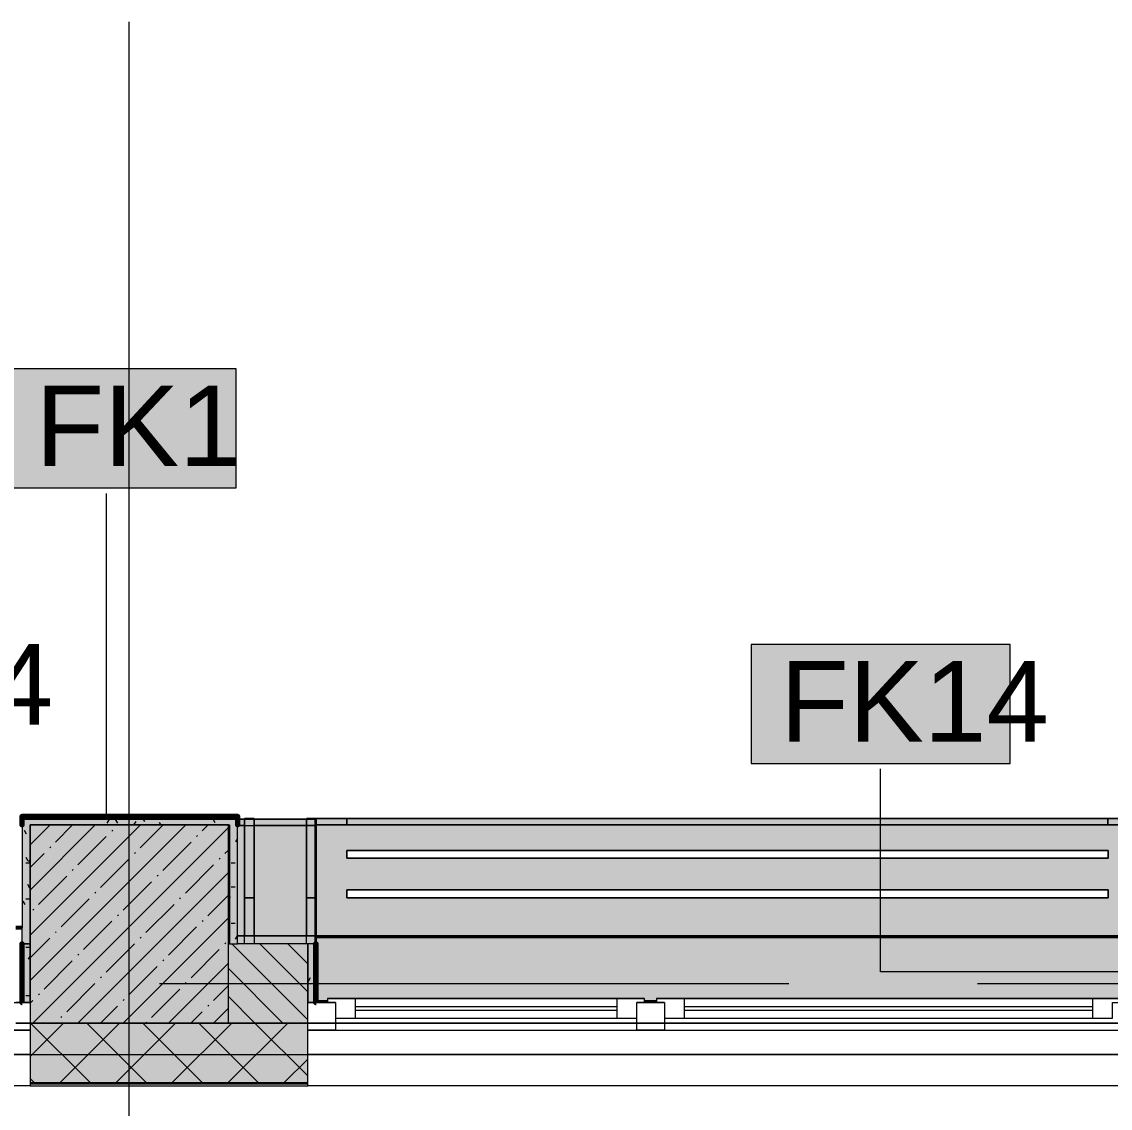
# Model space of a CAD drawing. Header units: millimetres. Extents: x -3817 to 677485, y -22715 to 103890.
# Drawn here: x 613074 to 615820, y 1562 to 4304 of the extents above; entities that cross this region are included whole.
import ezdxf

# ---------------------------------------------------------------- set-up
doc = ezdxf.new("R2010")
doc.units = ezdxf.units.MM
doc.layers.add('PDF _Геометрия', color=7, linetype='Continuous', true_color=0x1d1d1d)
doc.layers.add('PDF _Сплошная заливка', color=7, linetype='Continuous', true_color=0xffffff)
doc.layers.add('PDF _Текст', color=7, linetype='Continuous')
doc.styles.add('PDF GOST-Common', font='arial.ttf')

msp = doc.modelspace()

# ---------------------------------------------------------------- hatches: boundary and pattern name
at = {"layer": 'PDF _Сплошная заливка', "transparency": 33554559}
for points in [[(613075.5, 2016.9), (613095.5, 2016.9), (613095.5, 2296.9), (613075.5, 2296.9), (613075.5, 2241.5)], [(613598.4, 2276.9), (613618.4, 2276.9), (613618.4, 2296.9), (613095.5, 2296.9), (613095.5, 2276.9), (613595.5, 2276.9)], [(613095.5, 1776.9), (613595.5, 1776.9), (613595.5, 2276.9), (613095.5, 2276.9), (613095.5, 2241.5)]]:
    msp.add_hatch(color=256, dxfattribs=at).paths.add_polyline_path(points)
at = {"layer": 'PDF _Сплошная заливка', "true_color": 0xeae6de, "transparency": 33554559}
for points in [[(613816.5, 1976.9), (613815.5, 2291.9), (613619.4, 2291.9), (613618.4, 1976.9), (613815.5, 1976.9)], [(613816.5, 1832.9), (613845.5, 1832.9), (613845.5, 1838.9), (614645.5, 1838.9), (614645.5, 1832.9), (614675.5, 1832.9), (614675.5, 1838.9), (615845.5, 1838.9), (615845.5, 1832.9), (615874.5, 1832.9), (615875.5, 1977.9), (615894.2, 1977.9), (615894.2, 1992.9), (613814.2, 1992.9), (613815.5, 1976.9), (613816.5, 1976.9), (613816.5, 1838.9)]]:
    msp.add_hatch(color=254, dxfattribs=at).paths.add_polyline_path(points)
h = msp.add_hatch(color=254, dxfattribs=at)
h.paths.add_polyline_path([(613814, 1992.9), (615894.2, 1992.9), (615894.2, 2292.8), (613814, 2292.8)], flags=0)
h.paths.add_polyline_path([(613894, 2092.8), (613894, 2112.8), (615814.4, 2112.8), (615814.4, 2092.8), (615259.2, 2092.8)], flags=0)
h.paths.add_polyline_path([(613894, 2192.8), (613894, 2212.8), (615814.4, 2212.8), (615814.4, 2192.8), (615259.2, 2192.8)], flags=0)
at = {"layer": 'PDF _Сплошная заливка', "transparency": 33554559}
h = msp.add_hatch(color=256, dxfattribs=at)
h.paths.add_polyline_path([(613074.5, 1976.9), (613095.5, 1976.9), (613095.5, 2016.9), (613074.5, 2016.9)], flags=0)
h.paths.add_polyline_path([(609995.5, 1976.9), (609995.5, 2016.9), (609235.5, 2016.9), (609235.5, 1976.9), (609432.3, 1976.9)], flags=0)
h = msp.add_hatch(color=256, dxfattribs=at)
h.paths.add_polyline_path([(617595.5, 1776.9), (617595.5, 1976.9), (617345.5, 1976.9), (617345.5, 1776.9), (617444.2, 1776.9)], flags=0)
h.paths.add_polyline_path([(616445.5, 1776.9), (616445.5, 1976.9), (615895.5, 1976.9), (615895.5, 1776.9), (615987.5, 1776.9)], flags=0)
h.paths.add_polyline_path([(613795.5, 1776.9), (613795.5, 1976.9), (613595.5, 1975.7), (613595.5, 1776.9)], flags=0)
h.paths.add_polyline_path([(609432.3, 1776.9), (609995.5, 1776.9), (609995.5, 1976.9), (609215.5, 1976.9), (609215.5, 1776.9)], flags=0)
h.paths.add_polyline_path([(607695.5, 1776.9), (607695.5, 1976.9), (606945.5, 1976.9), (606945.5, 1776.9), (607247.2, 1776.9)], flags=0)
h.paths.add_polyline_path([(604845.5, 1776.9), (604845.5, 1976.9), (604595.5, 1976.8), (604595.5, 1776.9)], flags=0)
h.paths.add_polyline_path([(603195.5, 1776.9), (603195.5, 1976.9), (602445.5, 1976.9), (602445.5, 1776.9), (602877.1, 1776.9)], flags=0)
h.paths.add_polyline_path([(600345.5, 1776.9), (600345.5, 1976.9), (600095.5, 1975.1), (600095.5, 1776.9)], flags=0)
h.paths.add_polyline_path([(596321.9, 1776.9), (596495.5, 1776.9), (596495.5, 1976.9), (595595.5, 1976.9), (595595.5, 1777.8), (595095.5, 1777.8), (595095.5, 1976.9), (594845.5, 1976.9), (594845.5, 1776.9), (595595.5, 1776.9)], flags=0)
h.paths.add_polyline_path([(593325.5, 1776.9), (593945.5, 1776.9), (593945.5, 1976.9), (593325.5, 1976.9)], flags=0)
h = msp.add_hatch(color=256, dxfattribs=at)
h.paths.add_polyline_path([(627885.5, 1626.9), (627885.5, 1776.9), (623745.5, 1776.9), (623745.5, 1626.9), (625456.2, 1626.9)], flags=0)
h.paths.add_polyline_path([(622542.8, 1626.9), (622845.5, 1626.9), (622845.5, 1776.9), (619245.5, 1776.9), (619245.5, 1626.9), (621086, 1626.9)], flags=0)
h.paths.add_polyline_path([(618095.5, 1626.9), (618345.5, 1626.9), (618345.5, 1776.9), (617345.5, 1776.9), (617345.5, 1626.9), (617595.5, 1626.9)], flags=0)
h.paths.add_polyline_path([(615895.5, 1626.9), (616445.5, 1626.9), (616445.5, 1776.9), (615895.5, 1776.9)], flags=0)
h.paths.add_polyline_path([(613595.5, 1626.9), (613795.5, 1626.9), (613795.5, 1776.9), (613095.5, 1776.9), (613095.5, 1626.9)], flags=0)
h.paths.add_polyline_path([(609432.3, 1626.9), (609995.5, 1626.9), (609995.5, 1776.9), (608812.6, 1776.9), (608812.6, 1626.9)], flags=0)

# ---------------------------------------------------------------- linework, layer by layer
at = {"layer": 'PDF _Геометрия', "color": 253, "lineweight": 9, "true_color": 0xaaaaaa}
for points in [[(613345.5, -29.4), (613345.5, 2470.6), (613345.5, 4304)], [(613421.4, 1876.9), (615008.9, 1876.9)], [(615485.2, 1876.9), (616120.2, 1876.9)], [(613095.5, 1828.9), (613059.5, 1828.9)], [(613865.5, 1828.9), (613795.5, 1828.9)], [(613915.5, 1818.9), (614575.5, 1818.9)], [(614695.5, 1828.9), (614625.5, 1828.9)], [(614745.5, 1818.9), (615775.5, 1818.9)], [(614575.5, 1808.9), (613915.5, 1808.9)], [(615775.5, 1808.9), (614745.5, 1808.9)], [(609995.5, 1758.9), (613095.5, 1758.9)], [(613795.5, 1758.9), (615895.5, 1758.9)]]:
    msp.add_lwpolyline(points, dxfattribs=at)
at = {"layer": 'PDF _Геометрия', "color": 7, "lineweight": 9}
for points in [[(613614.8, 3427.7), (612961.6, 3427.7), (612961.6, 3127.7), (613614.8, 3127.7)], [(615567.2, 2732.2), (614914, 2732.2), (614914, 2432.2), (615567.2, 2432.2)], [(613595.5, 2276.9), (613095.5, 2276.9), (613095.5, 1776.9), (613595.5, 1776.9)], [(613095.5, 1776.9), (613795.5, 1776.9)]]:
    msp.add_lwpolyline(points, close=True, dxfattribs=at)
for points in [[(613288.2, 2297.4), (613288.2, 3113.8)], [(615872.1, 1905.8), (615240.6, 1905.8), (615240.6, 2418.3)], [(613598.4, 1976.9), (613618.4, 1976.9)], [(613095.5, 1697.9), (613795.5, 1697.9)], [(613095.5, 1626.9), (613795.5, 1626.9)], [(613095.5, 1623.9), (613795.5, 1623.9)]]:
    msp.add_lwpolyline(points, dxfattribs=at)
at = {"layer": 'PDF _Геометрия', "color": 231, "lineweight": 70, "true_color": 0xff80c0}
msp.add_lwpolyline([(613619.4, 2296.9), (613619.4, 2297.9), (613075.5, 2297.9), (613074.5, 2297.9), (613074.5, 2276.9), (613075.5, 2276.9), (613075.5, 2296.9), (613618.4, 2296.9), (613618.4, 2276.9), (613619.4, 2276.9)], close=True, dxfattribs=at)
at = {"layer": 'PDF _Геометрия', "color": 9, "lineweight": 9, "true_color": 0xc0c0c0}
for points in [[(613095.5, 1976.9), (613095.5, 1776.9), (613095.5, 1618.9), (613795.5, 1618.9), (613795.5, 1776.9), (613795.5, 1976.9), (613618.4, 1976.9), (613618.4, 2276.9), (613618.4, 2296.9), (613095.5, 2296.9), (613075.5, 2296.9), (613075.5, 2016.9), (613074.5, 2016.9), (613074.5, 1976.9), (613095.5, 1976.9), (613095.5, 2016.9), (613095.5, 2276.9), (613598.4, 2276.9), (613598.4, 1976.9), (613595.5, 1976.9)], [(613074.5, 2016.9), (613074.5, 1996.9)], [(613095.5, 1776.9), (613059.5, 1776.9), (613095.5, 1776.9), (613095.5, 1618.9), (609995.5, 1618.9), (609995.5, 1776.9), (609999.5, 1776.9), (609995.5, 1776.9)], [(615895.5, 1776.9), (613795.5, 1776.9)]]:
    msp.add_lwpolyline(points, dxfattribs=at)
at = {"layer": 'PDF _Геометрия', "color": 253, "lineweight": 9, "true_color": 0x9b9b9b}
for points in [[(613097.3, 2295.4), (613096.5, 2296.9)], [(613275, 2292.4), (613272.5, 2296.9)], [(613293.5, 2289.9), (613288.5, 2281.2)], [(613316.6, 2281.3), (613311.6, 2290)], [(613361.6, 2285.8), (613356.5, 2277.1)], [(613384.7, 2285.4), (613379.6, 2294.1)], [(613424.8, 2276.9), (613421.3, 2282.9)], [(613562.4, 2282.4), (613557.4, 2291.1)], [(613579.1, 2296.9), (613575.9, 2291.3)], [(613086.1, 2253.8), (613081.1, 2262.5)], [(613618.4, 2243), (613613.4, 2234.4)], [(613084.5, 2181.7), (613094.6, 2181.7)], [(613090.2, 2185.8), (613085.2, 2194.5)], [(613095.5, 2190.7), (613091.5, 2183.8)], [(613602.7, 2181.7), (613612.7, 2181.7)], [(613094.3, 2117.7), (613089.3, 2126.4)], [(613602.7, 2120.7), (613612.7, 2120.7)], [(613084.5, 2090.2), (613094.6, 2090.2)], [(613601, 2093.5), (613598.4, 2098.1)], [(613083.2, 2076.1), (613078.1, 2084.8)], [(613602.7, 2029.3), (613612.7, 2029.3)], [(613617.4, 1997.4), (613612.3, 1988.7)], [(613076.1, 1966.4), (613075.5, 1967.5)], [(613084.5, 1968.3), (613094.6, 1968.3)], [(613813.3, 1969.7), (613809.2, 1976.9)], [(613095.4, 1946.8), (613090.4, 1938)], [(613080.2, 1898.4), (613075.5, 1906.6)], [(613795.5, 1907.3), (613795.6, 1907.3)], [(613815.5, 1905), (613812.3, 1910.4)], [(613802.1, 1890.7), (613797.1, 1882)], [(613084.5, 1846.4), (613094.6, 1846.4)]]:
    msp.add_lwpolyline(points, dxfattribs=at)
at = {"layer": 'PDF _Геометрия', "color": 8, "lineweight": 9, "true_color": 0x808080}
for points in [[(613816.5, 1931.9), (613816.5, 2291.9), (613619.4, 2291.9), (613814.9, 2291.9)], [(613660.5, 2291.9), (613792.5, 2291.9), (613660.5, 2291.9)], [(613814, 2292.8), (615894.2, 2292.8), (616444.5, 2292.8)], [(613816.5, 2292.8), (615873.8, 2292.8), (613816.5, 2292.8)], [(613894.2, 2292.8), (615813.9, 2292.8), (613894.2, 2292.8)], [(613814.2, 1976.9), (613814.2, 1992.9), (615894.2, 1992.9), (615894.2, 1977.9), (615894.2, 1992.9)]]:
    msp.add_lwpolyline(points, dxfattribs=at)
for points in [[(613619.4, 2291.9), (613636.5, 2291.9)], [(613660.5, 2292.9), (613636.5, 2292.9)], [(613660.5, 2292.9), (613636.5, 2292.9)], [(613816.5, 2292.9), (613792.5, 2292.9)], [(613816.5, 2292.9), (613792.5, 2292.9)], [(613814, 2292.8), (613814, 1992.9), (615894.2, 1992.9), (615894.2, 2292.8)], [(613894, 2192.8), (613894, 2212.8), (615814.4, 2212.8), (615814.4, 2192.8)], [(613894, 2192.8), (615814.4, 2192.8), (615814.4, 2212.8), (613894, 2212.8)], [(613894, 2092.8), (613894, 2112.8), (615814.4, 2112.8), (615814.4, 2092.8)], [(613894, 2092.8), (615814.4, 2092.8), (615814.4, 2112.8), (613894, 2112.8)], [(613845.5, 1832.9), (613816.5, 1832.9)], [(614675.5, 1832.9), (614645.5, 1832.9)]]:
    msp.add_lwpolyline(points, close=True, dxfattribs=at)
at = {"layer": 'PDF _Геометрия', "color": 254, "lineweight": 9, "true_color": 0xd5d3cf}
for points in [[(613636.5, 2275.9), (613636.5, 2291.9)], [(613816.5, 2290.3), (613816.5, 2292.8)], [(613894.2, 2276.8), (613894.2, 2292.8)], [(615813.9, 2292.8), (615813.9, 2276.8)], [(613660.5, 2092.9), (613636.5, 2092.9)], [(613814, 2092.9), (613792.5, 2092.9)]]:
    msp.add_lwpolyline(points, close=True, dxfattribs=at)
for points in [[(613636.5, 2291.9), (613636.5, 2275.9), (613660.5, 2275.9), (613660.5, 2291.9), (613660.5, 2275.9), (613660.5, 2291.9)], [(613814, 2275.9), (613792.5, 2275.9), (613792.5, 2291.9), (613792.5, 2275.9), (613792.5, 2291.9)], [(613816.5, 2290.3), (613816.5, 2292.8)], [(613816.5, 2275.9), (613816.5, 2289.7)]]:
    msp.add_lwpolyline(points, dxfattribs=at)
at = {"layer": 'PDF _Геометрия', "color": 254, "lineweight": 9, "true_color": 0xdfdfdf}
for points in [[(613660.5, 2291.9), (613636.5, 2291.9)], [(613814.2, 2291.9), (613792.5, 2291.9)], [(613816.5, 2292.8), (613814.2, 2292.8)]]:
    msp.add_lwpolyline(points, dxfattribs=at)
at = {"layer": 'PDF _Геометрия', "color": 9, "lineweight": 9, "true_color": 0xbfbfbf}
for points in [[(613636.5, 2291.9), (613660.5, 2291.9)], [(613792.5, 2291.9), (613814.9, 2291.9)], [(613814.2, 2292.8), (613816.5, 2292.8)]]:
    msp.add_lwpolyline(points, dxfattribs=at)
at = {"layer": 'PDF _Геометрия', "color": 253, "lineweight": 9, "true_color": 0xaba79f}
for points in [[(613636.5, 1976.9), (613636.5, 2291.9)], [(613660.5, 2291.9), (613660.5, 1976.9)], [(613792.5, 1976.9), (613792.5, 2291.9)], [(613814, 1992.9), (613814, 2291.9)], [(613816.5, 2292.8), (613816.5, 2290.3)], [(613816.5, 2289.7), (613816.5, 1996.6)], [(613816.5, 2289.6), (613816.5, 1996.7)], [(613636.5, 2275.9), (613636.5, 2092.9), (613636.5, 2275.9)], [(613636.5, 2275.9), (613636.5, 1996.9)], [(613792.5, 2275.9), (613660.5, 2275.9), (613792.5, 2275.9), (613792.5, 1996.9)], [(613660.5, 1996.9), (613660.5, 2275.9)], [(613660.5, 2275.9), (613660.5, 2092.9), (613660.5, 2275.9)], [(613792.5, 2275.9), (613792.5, 2092.9), (613792.5, 2275.9)], [(613816.5, 1996.9), (613816.5, 2276.8), (615873.8, 2276.8), (615873.8, 1996.9)], [(613816.5, 2276.8), (613816.5, 2092.9), (613816.5, 2276.8)], [(615873.8, 2276.8), (613816.5, 2276.8)], [(613894.2, 2276.8), (615813.9, 2276.8), (613894.2, 2276.8)], [(613814.2, 1976.9), (613814.2, 1992.9)], [(613816.5, 1996), (613816.5, 1952.9)], [(613816.5, 1996), (613816.5, 1931.9)], [(616444.2, 1992.9), (615894.2, 1992.9), (613816.5, 1992.9), (615894.2, 1992.9)]]:
    msp.add_lwpolyline(points, dxfattribs=at)
at = {"layer": 'PDF _Геометрия', "color": 7, "lineweight": 9, "true_color": 0xf7f6f5}
msp.add_lwpolyline([(613816.5, 2276.8), (613814.2, 2276.8), (613814.2, 2291.9)], dxfattribs=at)
at = {"layer": 'PDF _Геометрия', "color": 254, "lineweight": 9, "true_color": 0xe0ddd7}
for points in [[(613816.5, 2276.8), (613814.2, 2276.8), (613814.2, 2291.9)], [(613816.5, 2275.9), (613814, 2275.9)]]:
    msp.add_lwpolyline(points, dxfattribs=at)
at = {"layer": 'PDF _Геометрия', "color": 7, "lineweight": 9, "true_color": 0xf2f1ef}
msp.add_lwpolyline([(613816.5, 2276.8), (613816.5, 2289.7)], dxfattribs=at)
at = {"layer": 'PDF _Геометрия', "color": 9, "lineweight": 9, "true_color": 0xcbc7bf}
msp.add_lwpolyline([(613816.5, 2276.8), (613816.5, 2289.6)], close=True, dxfattribs=at)
for points in [[(613816.5, 2276.8), (613816.5, 2289.6)], [(613636.5, 1996.9), (613618.4, 1996.9), (613814, 1996.9)], [(613792.5, 1996.9), (613660.5, 1996.9)], [(615873.8, 1996.9), (613817.2, 1996.9), (615891, 1996.9)]]:
    msp.add_lwpolyline(points, dxfattribs=at)
at = {"layer": 'PDF _Геометрия', "lineweight": 9}
for points in [[(613095.5, 2226.7), (613145.6, 2276.9)], [(613095.5, 2112.7), (613259.7, 2276.9)], [(613095.5, 1998.6), (613373.7, 2276.9)], [(613095.5, 1884.6), (613487.8, 2276.9)], [(613101.8, 1776.9), (613595.5, 2270.5)], [(613159, 2233.3), (613202.6, 2276.9)], [(613301.6, 2261.8), (613304, 2264.1)], [(613315.9, 2276), (613316.7, 2276.9)], [(613372.9, 2219), (613430.7, 2276.9)], [(613529.7, 2261.8), (613544.8, 2276.9)], [(613216.1, 2176.2), (613287.3, 2247.5)], [(613429.9, 2162), (613501.2, 2233.3)], [(613515.4, 2247.5), (613517.8, 2249.9)], [(613095.5, 2169.7), (613130.5, 2204.7)], [(613144.8, 2219), (613147.2, 2221.4)], [(613358.6, 2204.7), (613361, 2207.1)], [(613586.7, 2204.7), (613595.5, 2213.5)], [(613273.1, 2119.2), (613344.4, 2190.5)], [(613486.9, 2105), (613558.2, 2176.2)], [(613572.5, 2190.5), (613574.8, 2192.9)], [(613116.3, 2076.4), (613187.6, 2147.7)], [(613201.8, 2162), (613204.2, 2164.4)], [(613215.9, 1776.9), (613595.5, 2156.5)], [(613415.7, 2147.7), (613418, 2150.1)], [(613330.1, 2062.2), (613401.4, 2133.5)], [(613173.3, 2019.4), (613244.6, 2090.7)], [(613258.8, 2105), (613261.2, 2107.3)], [(613472.7, 2090.7), (613475.1, 2093.1)], [(613544, 2047.9), (613595.5, 2099.4)], [(613102, 2062.2), (613104.4, 2064.6)], [(613387.1, 2005.2), (613458.4, 2076.4)], [(613230.3, 1962.4), (613301.6, 2033.7)], [(613315.9, 2047.9), (613318.2, 2050.3)], [(613329.9, 1776.9), (613595.5, 2042.4)], [(613529.7, 2033.7), (613532.1, 2036)], [(613159, 2005.2), (613161.4, 2007.5)], [(613444.2, 1948.1), (613515.4, 2019.4)], [(613095.5, 1941.6), (613144.8, 1990.9)], [(613372.9, 1990.9), (613375.3, 1993.3)], [(613586.7, 1976.7), (613589.1, 1979)], [(613216.1, 1948.1), (613218.4, 1950.5)], [(613287.3, 1905.4), (613358.6, 1976.7)], [(613501.2, 1891.1), (613572.5, 1962.4)], [(613795.5, 1785.1), (613603.8, 1976.9)], [(613795.5, 1855.9), (613674.5, 1976.9)], [(613795.5, 1926.6), (613745.2, 1976.9)], [(613130.5, 1862.6), (613201.8, 1933.9)], [(613429.9, 1933.9), (613432.3, 1936.3)], [(613444, 1776.9), (613595.5, 1928.4)], [(613344.4, 1848.3), (613415.7, 1919.6)], [(613733, 1776.9), (613595.5, 1914.4)], [(613187.6, 1805.6), (613258.8, 1876.9)], [(613273.1, 1891.1), (613275.5, 1893.5)], [(613486.9, 1876.9), (613489.3, 1879.2)], [(613558.2, 1834.1), (613595.5, 1871.3)], [(613116.3, 1848.3), (613118.6, 1850.7)], [(613401.4, 1791.3), (613472.7, 1862.6)], [(613795.5, 1643.7), (613662.3, 1776.9), (613595.5, 1843.7)], [(613095.5, 1827.5), (613102, 1834.1)], [(613272.9, 1776.9), (613315.9, 1819.8)], [(613330.1, 1834.1), (613332.5, 1836.5)], [(613544, 1819.8), (613546.3, 1822.2)], [(613558, 1776.9), (613595.5, 1814.3)], [(613173.3, 1791.3), (613175.7, 1793.7)], [(613501, 1776.9), (613529.7, 1805.6)], [(613095.5, 1692.8), (613179.5, 1776.9)], [(613246.6, 1626.9), (613096.6, 1776.9)], [(613158.8, 1776.9), (613159, 1777.1)], [(613170.9, 1626.9), (613320.9, 1776.9)], [(613388.1, 1626.9), (613238.1, 1776.9)], [(613312.3, 1626.9), (613462.3, 1776.9)], [(613529.5, 1626.9), (613379.5, 1776.9)], [(613387.1, 1777.1), (613389.5, 1779.4)], [(613453.8, 1626.9), (613603.8, 1776.9)], [(613670.9, 1626.9), (613520.9, 1776.9)], [(613595.2, 1626.9), (613745.2, 1776.9)], [(613736.6, 1626.9), (613795.5, 1685.7)], [(613105.2, 1626.9), (613095.5, 1636.6)]]:
    msp.add_lwpolyline(points, dxfattribs=at)
at = {"layer": 'PDF _Геометрия', "color": 253, "lineweight": 9, "true_color": 0xaba79f}
msp.add_lwpolyline([(613618.4, 2275.9), (613636.5, 2275.9)], close=True, dxfattribs=at)
at = {"layer": 'PDF _Геометрия', "color": 254, "lineweight": 9, "true_color": 0xeae9e7}
for points in [[(613636.5, 2275.9), (613660.5, 2275.9)], [(613792.5, 2275.9), (613814, 2275.9)]]:
    msp.add_lwpolyline(points, dxfattribs=at)
at = {"layer": 'PDF _Геометрия', "color": 7, "lineweight": 9, "true_color": 0xefeeeb}
msp.add_lwpolyline([(613814, 2275.9), (613816.5, 2275.9)], dxfattribs=at)
at = {"layer": 'PDF _Геометрия', "color": 254, "lineweight": 9, "true_color": 0xe0ddd7}
msp.add_lwpolyline([(613816.5, 2092.9), (613814, 2092.9)], close=True, dxfattribs=at)
at = {"layer": 'PDF _Геометрия', "color": 231, "lineweight": 53, "true_color": 0xff80c0}
msp.add_lwpolyline([(613059.5, 2017.9), (613075.5, 2017.9)], dxfattribs=at)
at = {"layer": 'PDF _Геометрия', "color": 9, "lineweight": 9, "true_color": 0xc0c0c0}
for points in [[(613595.5, 1996.9), (613598.4, 1996.9)], [(613095.5, 1828.9), (613095.5, 1976.9), (613075.5, 1976.9), (613075.5, 1828.9)], [(613815.5, 1828.9), (613815.5, 1976.9), (613795.5, 1976.9), (613795.5, 1828.9)], [(613795.5, 1618.9), (613795.5, 1776.9), (615895.5, 1776.9), (615895.5, 1618.9)]]:
    msp.add_lwpolyline(points, close=True, dxfattribs=at)
at = {"layer": 'PDF _Геометрия', "color": 254, "lineweight": 9, "true_color": 0xe5e3df}
for points in [[(613660.5, 1996.9), (613636.5, 1996.9)], [(613814, 1996.9), (613792.5, 1996.9)]]:
    msp.add_lwpolyline(points, dxfattribs=at)
at = {"layer": 'PDF _Геометрия', "color": 254, "lineweight": 9, "true_color": 0xe8e5df}
msp.add_lwpolyline([(613816.5, 1996.9), (613814, 1996.9)], dxfattribs=at)
at = {"layer": 'PDF _Геометрия', "color": 9, "lineweight": 9, "true_color": 0xd1cbbf}
msp.add_lwpolyline([(613814, 1996.9), (613816.5, 1996.9)], dxfattribs=at)
at = {"layer": 'PDF _Геометрия', "color": 9, "lineweight": 9, "true_color": 0xc1bbaf}
msp.add_lwpolyline([(613814.2, 1992.9), (613816.5, 1992.9), (613814, 1992.9)], dxfattribs=at)
at = {"layer": 'PDF _Геометрия', "color": 7, "lineweight": 70, "true_color": 0xffd2ff}
for points in [[(613075.5, 1828.9), (613075.5, 1976.9), (613074.5, 1976.9), (613074.5, 1828.9)], [(613816.5, 1828.9), (613816.5, 1976.9), (613815.5, 1976.9), (613815.5, 1828.9)]]:
    msp.add_lwpolyline(points, close=True, dxfattribs=at)
at = {"layer": 'PDF _Геометрия', "color": 253, "lineweight": 13, "true_color": 0xaaaaaa}
for points in [[(613025.5, 1758.9), (613025.5, 1828.9), (613095.5, 1828.9), (613095.5, 1758.9)], [(613795.5, 1758.9), (613795.5, 1828.9), (613865.5, 1828.9), (613865.5, 1758.9)], [(614645.5, 1838.9), (613845.5, 1838.9), (613845.5, 1828.9), (613865.5, 1828.9), (613865.5, 1788.9), (614625.5, 1788.9), (614625.5, 1828.9), (614645.5, 1828.9)], [(614625.5, 1758.9), (614625.5, 1828.9), (614695.5, 1828.9), (614695.5, 1758.9)], [(615845.5, 1838.9), (614675.5, 1838.9), (614675.5, 1828.9), (614695.5, 1828.9), (614695.5, 1788.9), (615825.5, 1788.9), (615825.5, 1828.9), (615845.5, 1828.9)]]:
    msp.add_lwpolyline(points, close=True, dxfattribs=at)
for points in [[(613845.5, 1838.9), (614645.5, 1838.9)], [(613915.5, 1838.9), (613915.5, 1788.9)], [(614575.5, 1838.9), (614575.5, 1788.9)], [(614675.5, 1838.9), (615845.5, 1838.9)], [(614745.5, 1838.9), (614745.5, 1788.9)], [(615775.5, 1838.9), (615775.5, 1788.9)]]:
    msp.add_lwpolyline(points, dxfattribs=at)
at = {"layer": 'PDF _Геометрия', "color": 116, "lineweight": 13, "true_color": 0x008040}
for points in [[(613095.5, 1697.9), (609995.5, 1697.9)], [(615895.5, 1697.9), (613795.5, 1697.9)]]:
    msp.add_lwpolyline(points, close=True, dxfattribs=at)
at = {"layer": 'PDF _Сплошная заливка', "lineweight": 9, "transparency": 33554559}
for points in [[(613614.8, 3427.7), (612961.6, 3427.7), (613614.8, 3127.7), (612961.6, 3127.7)], [(615567.2, 2732.2), (614914, 2732.2), (615567.2, 2432.2), (614914, 2432.2)]]:
    msp.add_solid(points, dxfattribs=at)
at = {"layer": 'PDF _Сплошная заливка', "color": 254, "lineweight": 35, "true_color": 0xffb9dc, "transparency": 33554559}
msp.add_solid([(613618.4, 2296.9), (613619.4, 2297.9), (613075.5, 2296.9)], dxfattribs=at)
at = {"layer": 'PDF _Сплошная заливка', "lineweight": 35, "transparency": 33554559}
for points in [[(613618.4, 1976.9), (613618.4, 2276.9), (613598.4, 1976.9), (613598.4, 2276.9)], [(613095.5, 1828.9), (613095.5, 1976.9), (613075.5, 1828.9), (613075.5, 1976.9)], [(613795.5, 1828.9), (613815.5, 1828.9), (613795.5, 1976.9), (613815.5, 1976.9)]]:
    msp.add_solid(points, dxfattribs=at)

# ---------------------------------------------------------------- texts
at = {"layer": 'PDF _Текст', "char_height": 203.2, "attachment_point": 4, "style": 'PDF GOST-Common'}
for s, insert in [('FK1', (613108.8, 3284.2)), ('FK14', (612475.3, 2631.7)), ('FK14', (614986.9, 2588.8))]:
    msp.add_mtext(s, dxfattribs=dict(at, insert=insert))

doc.saveas('drawing.dxf')
